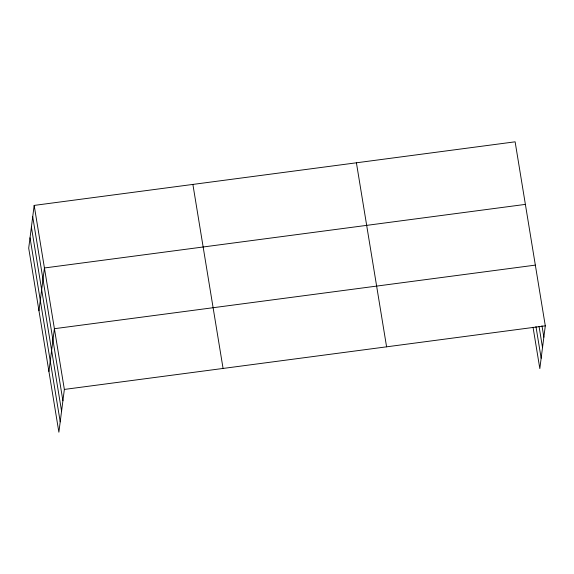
<?xml version="1.0" encoding="UTF-8"?>
<svg xmlns="http://www.w3.org/2000/svg" width="574" height="574" viewBox="0 0 574 574"><rect width="100%" height="100%" fill="white"/><g stroke="black" fill="none" stroke-linecap="round" stroke-linejoin="round"><path stroke-width="0.86" d="M34.175 205.406L28.7 248.155L58.878 432.186L64.36 389.43L34.175 205.406L515.122 141.814L545.3 325.845L539.825 368.594L533.038 327.23M38.96 310.728L44.442 267.972L525.382 204.387M48.919 371.457L54.401 328.701L535.341 265.116M64.36 389.43L545.3 325.845M541.971 325.738L543.851 337.182M539.058 326.427L542.516 347.55M535.958 326.549L541.153 358.226M356.411 162.801L386.589 346.825M192.886 184.419L223.071 368.443M32.725 216.742L62.903 400.767M31.398 227.11L61.576 411.135M30.027 237.794L60.213 421.818"/></g></svg>
